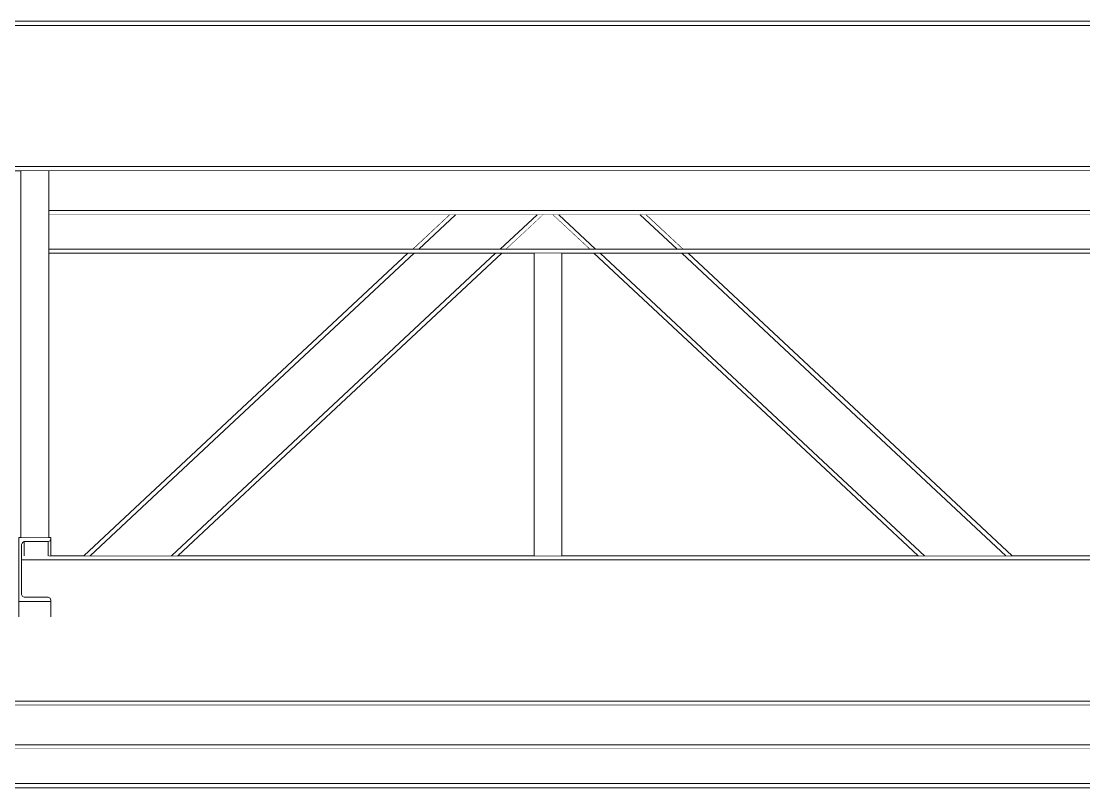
# Model space of a CAD drawing. Extents: x -3080 to 28500, y -1326 to 31609.
# Drawn here: x 4476.8 to 4725.3, y 28380.8 to 28560.1 of the extents above; entities that cross this region are included whole.
import ezdxf
from ezdxf.xclip import XClip

# ---------------------------------------------------------------- set-up
doc = ezdxf.new("R2010")
doc.units = 0
doc.header["$LTSCALE"] = 100
doc.header["$XCLIPFRAME"] = 2
doc.linetypes.add('188K-SM-07-F10-MECH-CR PIPE-Y2257103$0$X-S-FAB_SL ALL$0$Wipeout_Contour', pattern=[1, 0, -1])
for name, color, linetype in [('0-xref', 8, 'Continuous'), ('188K-SM-07-F10-MECH-CR PIPE-Y2257103$0$X-S-FAB_SL ALL$0$ASP_1', 1, 'Continuous'), ('188K-SM-07-F10-MECH-CR PIPE-Y2257103$0$X-S-FAB_SL ALL$0$Hattch', 7, 'Continuous'), ('188K-SM-07-F10-MECH-CR PIPE-Y2257103$0$X-S-FAB_SL ALL$0$S-TRUSS', 7, 'Continuous')]:
    doc.layers.add(name, color=color, linetype=linetype)

# ---------------------------------------------------------------- blocks, each defined once
blk = doc.blocks.new('188K-SM-07-F10-MECH-CR PIPE-Y2257103$0$X-S-FAB_SL ALL$0$剖面元素_943_3', base_point=(23061.26, -8263.06))
at = {"color": 254, "linetype": '188K-SM-07-F10-MECH-CR PIPE-Y2257103$0$X-S-FAB_SL ALL$0$Wipeout_Contour', "lineweight": 0, "ltscale": 226786.315575}
blk.add_wipeout([(27795.06, -6033.78), (27398.76, -6033.78), (27398.76, -6034.78), (27801.01, -6034.78), (27801.01, -6034.09), (27800.93, -6033.88), (27800.71, -6033.79), (27795.06, -6033.79)], dxfattribs=at).dxf.layer = '188K-SM-07-F10-MECH-CR PIPE-Y2257103$0$X-S-FAB_SL ALL$0$Hattch'
at = {"color": 254, "linetype": '188K-SM-07-F10-MECH-CR PIPE-Y2257103$0$X-S-FAB_SL ALL$0$Wipeout_Contour', "lineweight": 0, "ltscale": 227862.712859}
blk.add_wipeout([(27381.26, -6193.05), (27381.26, -6193.78), (28221.26, -6193.78), (28221.26, -6193.05), (28203.76, -6193.05), (28203.76, -6192.78), (27398.76, -6192.78), (27398.76, -6193.05)], dxfattribs=at).dxf.layer = '188K-SM-07-F10-MECH-CR PIPE-Y2257103$0$X-S-FAB_SL ALL$0$Hattch'
at = {"color": 254, "linetype": '188K-SM-07-F10-MECH-CR PIPE-Y2257103$0$X-S-FAB_SL ALL$0$Wipeout_Contour', "lineweight": 0, "ltscale": 682850.42185}
blk.add_wipeout([(27382.26, -6035.28), (27382.26, -6062.73), (27398.76, -6062.73), (27398.76, -6067.78), (28203.76, -6067.78), (28203.76, -6062.73), (28220.26, -6062.73), (28220.26, -6035.28), (28203.76, -6035.28), (28203.76, -6034.78), (27801.51, -6034.78), (27801.51, -6053.35), (27801.6, -6053.56), (27801.81, -6053.65), (27807.46, -6053.65), (27807.46, -6058.04), (27795.06, -6058.04), (27795.06, -6053.65), (27800.71, -6053.65), (27800.93, -6053.56), (27801.01, -6053.35), (27801.01, -6034.78), (27398.76, -6034.78), (27398.76, -6035.28)], dxfattribs=at).dxf.layer = '188K-SM-07-F10-MECH-CR PIPE-Y2257103$0$X-S-FAB_SL ALL$0$Hattch'
at = {"color": 254, "linetype": '188K-SM-07-F10-MECH-CR PIPE-Y2257103$0$X-S-FAB_SL ALL$0$Wipeout_Contour', "lineweight": 0, "ltscale": 911280.553171}
blk.add_wipeout([(27398.76, -6160.26), (27382.26, -6160.26), (27382.26, -6187.71), (27398.76, -6187.71), (27398.76, -6192.78), (28203.76, -6192.78), (28203.76, -6187.71), (28220.26, -6187.71), (28220.26, -6160.26), (28203.76, -6160.26), (28203.76, -6159.78), (28058.16, -6159.78), (28058.16, -6167.85), (28058.35, -6168.31), (28058.81, -6168.5), (28064.36, -6168.5), (28064.82, -6168.69), (28065.01, -6169.15), (28065.01, -6173.08), (28057.51, -6173.08), (28057.51, -6159.78), (27538.16, -6159.78), (27538.16, -6167.85), (27538.35, -6168.31), (27538.81, -6168.5), (27544.36, -6168.5), (27544.82, -6168.69), (27545.01, -6169.15), (27545.01, -6173.08), (27537.51, -6173.08), (27537.51, -6159.78), (27398.76, -6159.78)], dxfattribs=at).dxf.layer = '188K-SM-07-F10-MECH-CR PIPE-Y2257103$0$X-S-FAB_SL ALL$0$Hattch'
at = {"layer": '188K-SM-07-F10-MECH-CR PIPE-Y2257103$0$X-S-FAB_SL ALL$0$S-TRUSS', "color": 8, "lineweight": 0}
for p, q in [((27795.06, -6033.78), (27398.76, -6033.78)), ((27801.01, -6034.78), (27398.76, -6034.78)), ((27381.26, -6193.78), (28221.26, -6193.78)), ((27398.76, -6192.78), (28203.76, -6192.78))]:
    blk.add_line(p, q, dxfattribs=at)
at = {"color": 254, "linetype": '188K-SM-07-F10-MECH-CR PIPE-Y2257103$0$X-S-FAB_SL ALL$0$Wipeout_Contour', "lineweight": 0, "ltscale": 227647.344889}
blk.add_wipeout([(27398.76, -6068.07), (27389.26, -6068.07), (27389.26, -6068.78), (28213.26, -6068.78), (28213.26, -6068.07), (28203.76, -6068.07), (28203.76, -6067.78), (27398.76, -6067.78)], dxfattribs=at).dxf.layer = '188K-SM-07-F10-MECH-CR PIPE-Y2257103$0$X-S-FAB_SL ALL$0$Hattch'
at = {"color": 254, "linetype": '188K-SM-07-F10-MECH-CR PIPE-Y2257103$0$X-S-FAB_SL ALL$0$Wipeout_Contour', "lineweight": 0, "ltscale": 226777.183117}
blk.add_wipeout([(27538.16, -6159.78), (28057.51, -6159.78), (28057.51, -6158.78), (27544.51, -6158.78), (27544.36, -6158.84), (27538.81, -6158.84), (27538.35, -6159.03), (27538.16, -6159.49)], dxfattribs=at).dxf.layer = '188K-SM-07-F10-MECH-CR PIPE-Y2257103$0$X-S-FAB_SL ALL$0$Hattch'
at = {"layer": '188K-SM-07-F10-MECH-CR PIPE-Y2257103$0$X-S-FAB_SL ALL$0$S-TRUSS', "color": 8, "lineweight": 0}
for p, q in [((28203.76, -6067.78), (27398.76, -6067.78)), ((28069.84, -6068.78), (27532.69, -6068.78)), ((27538.16, -6159.78), (28057.51, -6159.78)), ((27544.51, -6158.78), (28057.51, -6158.78))]:
    blk.add_line(p, q, dxfattribs=at)
blk = doc.blocks.new('188K-SM-07-F10-MECH-CR PIPE-Y2257103$0$X-S-FAB_SL ALL$0$剖面元素_946_3', base_point=(23061.26, -8263.06))
at = {"color": 254, "linetype": '188K-SM-07-F10-MECH-CR PIPE-Y2257103$0$X-S-FAB_SL ALL$0$Wipeout_Contour', "lineweight": 0, "ltscale": 113827.907169}
blk.add_wipeout([(27544.51, -6078.02), (28058.01, -6078.02), (28058.01, -6068.78), (27544.51, -6068.78)], dxfattribs=at).dxf.layer = '188K-SM-07-F10-MECH-CR PIPE-Y2257103$0$X-S-FAB_SL ALL$0$Hattch'
at = {"color": 254, "linetype": '188K-SM-07-F10-MECH-CR PIPE-Y2257103$0$X-S-FAB_SL ALL$0$Wipeout_Contour', "lineweight": 0, "ltscale": 227880.260815}
blk.add_wipeout([(27381.26, -6204.02), (28221.26, -6204.02), (28221.26, -6203.12), (28203.76, -6203.12), (28203.76, -6203.02), (27398.76, -6203.02), (27398.76, -6203.12), (27381.26, -6203.12)], dxfattribs=at).dxf.layer = '188K-SM-07-F10-MECH-CR PIPE-Y2257103$0$X-S-FAB_SL ALL$0$Hattch'
at = {"color": 254, "linetype": '188K-SM-07-F10-MECH-CR PIPE-Y2257103$0$X-S-FAB_SL ALL$0$Wipeout_Contour', "lineweight": 0, "ltscale": 113832.278253}
blk.add_wipeout([(27544.51, -6078.02), (27544.51, -6079.02), (28058.01, -6079.02), (28058.01, -6078.02)], dxfattribs=at).dxf.layer = '188K-SM-07-F10-MECH-CR PIPE-Y2257103$0$X-S-FAB_SL ALL$0$Hattch'
at = {"color": 254, "linetype": '188K-SM-07-F10-MECH-CR PIPE-Y2257103$0$X-S-FAB_SL ALL$0$Wipeout_Contour', "lineweight": 0, "ltscale": 113935.996466}
blk.add_wipeout([(27398.76, -6193.78), (27398.76, -6203.02), (28203.76, -6203.02), (28203.76, -6193.78)], dxfattribs=at).dxf.layer = '188K-SM-07-F10-MECH-CR PIPE-Y2257103$0$X-S-FAB_SL ALL$0$Hattch'
at = {"layer": '188K-SM-07-F10-MECH-CR PIPE-Y2257103$0$X-S-FAB_SL ALL$0$S-TRUSS', "color": 8, "lineweight": 0}
for p, q in [((28058.01, -6078.02), (27544.51, -6078.02)), ((28058.01, -6079.02), (27544.51, -6079.02)), ((27381.26, -6204.02), (28221.26, -6204.02)), ((27398.76, -6203.02), (28203.76, -6203.02))]:
    blk.add_line(p, q, dxfattribs=at)
blk = doc.blocks.new('188K-SM-07-F10-MECH-CR PIPE-Y2257103$0$X-S-FAB_SL ALL$0$剖面元素_1537_3', base_point=(23061.26, -8263.06))
at = {"color": 254, "linetype": '188K-SM-07-F10-MECH-CR PIPE-Y2257103$0$X-S-FAB_SL ALL$0$Wipeout_Contour', "lineweight": 0, "ltscale": 112898.58434}
blk.add_wipeout([(27544.82, -6155.3), (27544.82, -6158.78), (27545.01, -6158.78), (27545.01, -6154.84)], dxfattribs=at).dxf.layer = '188K-SM-07-F10-MECH-CR PIPE-Y2257103$0$X-S-FAB_SL ALL$0$Hattch'
at = {"color": 254, "linetype": '188K-SM-07-F10-MECH-CR PIPE-Y2257103$0$X-S-FAB_SL ALL$0$Wipeout_Contour', "lineweight": 0, "ltscale": 112874.123364}
blk.add_wipeout([(27538.81, -6155.49), (27538.35, -6155.68), (27538.35, -6159.03), (27538.81, -6158.84)], dxfattribs=at).dxf.layer = '188K-SM-07-F10-MECH-CR PIPE-Y2257103$0$X-S-FAB_SL ALL$0$Hattch'
at = {"color": 254, "linetype": '188K-SM-07-F10-MECH-CR PIPE-Y2257103$0$X-S-FAB_SL ALL$0$Wipeout_Contour', "lineweight": 0, "ltscale": 112896.842501}
blk.add_wipeout([(27537.51, -6169.5), (27537.51, -6173.08), (27545.01, -6173.08), (27545.01, -6169.5)], dxfattribs=at).dxf.layer = '188K-SM-07-F10-MECH-CR PIPE-Y2257103$0$X-S-FAB_SL ALL$0$Hattch'
at = {"layer": '188K-SM-07-F10-MECH-CR PIPE-Y2257103$0$X-S-FAB_SL ALL$0$S-TRUSS', "color": 8, "lineweight": 0}
for p, q in [((27537.51, -6169.5), (27537.51, -6173.08)), ((27545.01, -6169.5), (27545.01, -6173.08))]:
    blk.add_line(p, q, dxfattribs=at)
at = {"layer": '188K-SM-07-F10-MECH-CR PIPE-Y2257103$0$X-S-FAB_SL ALL$0$S-TRUSS', "color": 2, "lineweight": 0}
blk.add_line((27545.01, -6169.5), (27537.51, -6169.5), dxfattribs=at)
at = {"layer": '188K-SM-07-F10-MECH-CR PIPE-Y2257103$0$X-S-FAB_SL ALL$0$S-TRUSS', "color": 2, "lineweight": 0, "flags": 128}
for points in [[(27538.35, -6168.31), (27538.81, -6168.5), (27544.36, -6168.5), (27544.82, -6168.69)], [(27544.82, -6168.69), (27545.01, -6169.15), (27545.01, -6169.5)]]:
    blk.add_lwpolyline(points, dxfattribs=at)
at = {"color": 254, "linetype": '188K-SM-07-F10-MECH-CR PIPE-Y2257103$0$X-S-FAB_SL ALL$0$Wipeout_Contour', "lineweight": 0, "ltscale": 112873.138519}
blk.add_wipeout([(27538.16, -6156.14), (27538.16, -6159.49), (27538.35, -6159.03), (27538.35, -6155.68)], dxfattribs=at).dxf.layer = '188K-SM-07-F10-MECH-CR PIPE-Y2257103$0$X-S-FAB_SL ALL$0$Hattch'
at = {"color": 254, "linetype": '188K-SM-07-F10-MECH-CR PIPE-Y2257103$0$X-S-FAB_SL ALL$0$Wipeout_Contour', "lineweight": 0, "ltscale": 141122.38358}
blk.add_wipeout([(27544.36, -6158.84), (27544.51, -6158.78), (27544.82, -6158.78), (27544.82, -6155.3), (27544.36, -6155.49)], dxfattribs=at).dxf.layer = '188K-SM-07-F10-MECH-CR PIPE-Y2257103$0$X-S-FAB_SL ALL$0$Hattch'
at = {"layer": '188K-SM-07-F10-MECH-CR PIPE-Y2257103$0$X-S-FAB_SL ALL$0$S-TRUSS', "color": 2, "lineweight": 0}
blk.add_line((27537.51, -6154.49), (27537.51, -6169.5), dxfattribs=at)
at = {"color": 254, "linetype": '188K-SM-07-F10-MECH-CR PIPE-Y2257103$0$X-S-FAB_SL ALL$0$Wipeout_Contour', "lineweight": 0, "ltscale": 112885.769967}
blk.add_wipeout([(27538.81, -6155.49), (27538.81, -6158.84), (27544.36, -6158.84), (27544.36, -6155.49)], dxfattribs=at).dxf.layer = '188K-SM-07-F10-MECH-CR PIPE-Y2257103$0$X-S-FAB_SL ALL$0$Hattch'
at = {"layer": '188K-SM-07-F10-MECH-CR PIPE-Y2257103$0$X-S-FAB_SL ALL$0$S-TRUSS', "color": 2, "lineweight": 0}
blk.add_line((27545.01, -6154.49), (27537.51, -6154.49), dxfattribs=at)
at = {"layer": '188K-SM-07-F10-MECH-CR PIPE-Y2257103$0$X-S-FAB_SL ALL$0$S-TRUSS', "color": 8, "lineweight": 0}
for p, q in [((27545.01, -6154.84), (27545.01, -6158.78)), ((27538.81, -6155.49), (27538.81, -6158.84)), ((27544.36, -6155.49), (27544.36, -6158.84))]:
    blk.add_line(p, q, dxfattribs=at)
at = {"layer": '188K-SM-07-F10-MECH-CR PIPE-Y2257103$0$X-S-FAB_SL ALL$0$S-TRUSS', "color": 2, "lineweight": 0, "flags": 128}
for points in [[(27545.01, -6154.49), (27545.01, -6154.84), (27544.82, -6155.3)], [(27538.35, -6155.68), (27538.16, -6156.14), (27538.16, -6167.85), (27538.35, -6168.31)], [(27544.82, -6155.3), (27544.36, -6155.49), (27538.81, -6155.49), (27538.35, -6155.68)]]:
    blk.add_lwpolyline(points, dxfattribs=at)
blk = doc.blocks.new('188K-SM-07-F10-MECH-CR PIPE-Y2257103$0$X-S-FAB_SL ALL$0$剖面元素_1714_3', base_point=(23061.26, -8263.06))
at = {"color": 254, "linetype": '188K-SM-07-F10-MECH-CR PIPE-Y2257103$0$X-S-FAB_SL ALL$0$Wipeout_Contour', "lineweight": 0, "ltscale": 113393.006067}
blk.add_wipeout([(27682.86, -6079.02), (27691.48, -6087.06), (27692.95, -6087.06), (27684.32, -6079.02)], dxfattribs=at).dxf.layer = '188K-SM-07-F10-MECH-CR PIPE-Y2257103$0$X-S-FAB_SL ALL$0$Hattch'
at = {"color": 254, "linetype": '188K-SM-07-F10-MECH-CR PIPE-Y2257103$0$X-S-FAB_SL ALL$0$Wipeout_Contour', "lineweight": 0, "ltscale": 113101.913132}
blk.add_wipeout([(27586.15, -6127.58), (27586.83, -6128.31), (27629.97, -6088.06), (27628.51, -6088.06)], dxfattribs=at).dxf.layer = '188K-SM-07-F10-MECH-CR PIPE-Y2257103$0$X-S-FAB_SL ALL$0$Hattch'
at = {"color": 254, "linetype": '188K-SM-07-F10-MECH-CR PIPE-Y2257103$0$X-S-FAB_SL ALL$0$Wipeout_Contour', "lineweight": 0, "ltscale": 113184.866004}
blk.add_wipeout([(27629.58, -6087.06), (27631.05, -6087.06), (27639.67, -6079.02), (27638.2, -6079.02)], dxfattribs=at).dxf.layer = '188K-SM-07-F10-MECH-CR PIPE-Y2257103$0$X-S-FAB_SL ALL$0$Hattch'
at = {"color": 254, "linetype": '188K-SM-07-F10-MECH-CR PIPE-Y2257103$0$X-S-FAB_SL ALL$0$Wipeout_Contour', "lineweight": 0, "ltscale": 113518.995612}
blk.add_wipeout([(27692.55, -6088.06), (27735.7, -6128.31), (27736.38, -6127.58), (27694.02, -6088.06)], dxfattribs=at).dxf.layer = '188K-SM-07-F10-MECH-CR PIPE-Y2257103$0$X-S-FAB_SL ALL$0$Hattch'
at = {"color": 254, "linetype": '188K-SM-07-F10-MECH-CR PIPE-Y2257103$0$X-S-FAB_SL ALL$0$Wipeout_Contour', "lineweight": 0, "ltscale": 113352.915217}
blk.add_wipeout([(27663.8, -6079.02), (27672.42, -6087.06), (27691.48, -6087.06), (27682.86, -6079.02)], dxfattribs=at).dxf.layer = '188K-SM-07-F10-MECH-CR PIPE-Y2257103$0$X-S-FAB_SL ALL$0$Hattch'
at = {"color": 254, "linetype": '188K-SM-07-F10-MECH-CR PIPE-Y2257103$0$X-S-FAB_SL ALL$0$Wipeout_Contour', "lineweight": 0, "ltscale": 113133.605455}
blk.add_wipeout([(27586.83, -6128.31), (27595.7, -6137.82), (27649.03, -6088.06), (27629.97, -6088.06)], dxfattribs=at).dxf.layer = '188K-SM-07-F10-MECH-CR PIPE-Y2257103$0$X-S-FAB_SL ALL$0$Hattch'
at = {"color": 254, "linetype": '188K-SM-07-F10-MECH-CR PIPE-Y2257103$0$X-S-FAB_SL ALL$0$Wipeout_Contour', "lineweight": 0, "ltscale": 113224.954871}
blk.add_wipeout([(27639.67, -6079.02), (27631.05, -6087.06), (27650.1, -6087.06), (27658.73, -6079.02)], dxfattribs=at).dxf.layer = '188K-SM-07-F10-MECH-CR PIPE-Y2257103$0$X-S-FAB_SL ALL$0$Hattch'
at = {"color": 254, "linetype": '188K-SM-07-F10-MECH-CR PIPE-Y2257103$0$X-S-FAB_SL ALL$0$Wipeout_Contour', "lineweight": 0, "ltscale": 113491.657042}
blk.add_wipeout([(27692.55, -6088.06), (27673.5, -6088.06), (27726.83, -6137.82), (27735.7, -6128.31)], dxfattribs=at).dxf.layer = '188K-SM-07-F10-MECH-CR PIPE-Y2257103$0$X-S-FAB_SL ALL$0$Hattch'
at = {"color": 254, "linetype": '188K-SM-07-F10-MECH-CR PIPE-Y2257103$0$X-S-FAB_SL ALL$0$Wipeout_Contour', "lineweight": 0, "ltscale": 112984.513344}
blk.add_wipeout([(27552.7, -6158.78), (27554.17, -6158.78), (27586.83, -6128.31), (27586.15, -6127.58)], dxfattribs=at).dxf.layer = '188K-SM-07-F10-MECH-CR PIPE-Y2257103$0$X-S-FAB_SL ALL$0$Hattch'
at = {"color": 254, "linetype": '188K-SM-07-F10-MECH-CR PIPE-Y2257103$0$X-S-FAB_SL ALL$0$Wipeout_Contour', "lineweight": 0, "ltscale": 113312.824201}
blk.add_wipeout([(27663.8, -6079.02), (27662.33, -6079.02), (27670.96, -6087.06), (27672.42, -6087.06)], dxfattribs=at).dxf.layer = '188K-SM-07-F10-MECH-CR PIPE-Y2257103$0$X-S-FAB_SL ALL$0$Hattch'
at = {"color": 254, "linetype": '188K-SM-07-F10-MECH-CR PIPE-Y2257103$0$X-S-FAB_SL ALL$0$Wipeout_Contour', "lineweight": 0, "ltscale": 113165.084604}
blk.add_wipeout([(27595.7, -6137.82), (27596.38, -6138.55), (27650.5, -6088.06), (27649.03, -6088.06)], dxfattribs=at).dxf.layer = '188K-SM-07-F10-MECH-CR PIPE-Y2257103$0$X-S-FAB_SL ALL$0$Hattch'
at = {"color": 254, "linetype": '188K-SM-07-F10-MECH-CR PIPE-Y2257103$0$X-S-FAB_SL ALL$0$Wipeout_Contour', "lineweight": 0, "ltscale": 113697.587284}
blk.add_wipeout([(27736.38, -6127.58), (27735.7, -6128.31), (27768.36, -6158.78), (27769.83, -6158.78)], dxfattribs=at).dxf.layer = '188K-SM-07-F10-MECH-CR PIPE-Y2257103$0$X-S-FAB_SL ALL$0$Hattch'
at = {"layer": '188K-SM-07-F10-MECH-CR PIPE-Y2257103$0$X-S-FAB_SL ALL$0$S-TRUSS', "color": 8, "lineweight": 0}
for p, q in [((27638.2, -6079.02), (27629.58, -6087.06)), ((27639.67, -6079.02), (27631.05, -6087.06))]:
    blk.add_line(p, q, dxfattribs=at)
at = {"color": 254, "linetype": '188K-SM-07-F10-MECH-CR PIPE-Y2257103$0$X-S-FAB_SL ALL$0$Wipeout_Contour', "lineweight": 0, "ltscale": 113265.043472}
blk.add_wipeout([(27650.1, -6087.06), (27651.57, -6087.06), (27660.19, -6079.02), (27658.73, -6079.02)], dxfattribs=at).dxf.layer = '188K-SM-07-F10-MECH-CR PIPE-Y2257103$0$X-S-FAB_SL ALL$0$Hattch'
at = {"color": 254, "linetype": '188K-SM-07-F10-MECH-CR PIPE-Y2257103$0$X-S-FAB_SL ALL$0$Wipeout_Contour', "lineweight": 0, "ltscale": 113464.682347}
blk.add_wipeout([(27672.03, -6088.06), (27726.15, -6138.55), (27726.83, -6137.82), (27673.5, -6088.06)], dxfattribs=at).dxf.layer = '188K-SM-07-F10-MECH-CR PIPE-Y2257103$0$X-S-FAB_SL ALL$0$Hattch'
at = {"color": 254, "linetype": '188K-SM-07-F10-MECH-CR PIPE-Y2257103$0$X-S-FAB_SL ALL$0$Wipeout_Contour', "lineweight": 0, "ltscale": 113015.932712}
blk.add_wipeout([(27586.83, -6128.31), (27554.17, -6158.78), (27573.22, -6158.78), (27595.7, -6137.82)], dxfattribs=at).dxf.layer = '188K-SM-07-F10-MECH-CR PIPE-Y2257103$0$X-S-FAB_SL ALL$0$Hattch'
at = {"layer": '188K-SM-07-F10-MECH-CR PIPE-Y2257103$0$X-S-FAB_SL ALL$0$S-TRUSS', "color": 8, "lineweight": 0}
for p, q in [((27658.73, -6079.02), (27650.1, -6087.06)), ((27660.19, -6079.02), (27651.57, -6087.06)), ((27670.96, -6087.06), (27662.33, -6079.02)), ((27672.42, -6087.06), (27663.8, -6079.02)), ((27691.48, -6087.06), (27682.86, -6079.02)), ((27692.95, -6087.06), (27684.32, -6079.02)), ((27628.51, -6088.06), (27586.15, -6127.58)), ((27629.97, -6088.06), (27586.83, -6128.31))]:
    blk.add_line(p, q, dxfattribs=at)
at = {"color": 254, "linetype": '188K-SM-07-F10-MECH-CR PIPE-Y2257103$0$X-S-FAB_SL ALL$0$Wipeout_Contour', "lineweight": 0, "ltscale": 113670.716247}
blk.add_wipeout([(27726.83, -6137.82), (27749.3, -6158.78), (27768.36, -6158.78), (27735.7, -6128.31)], dxfattribs=at).dxf.layer = '188K-SM-07-F10-MECH-CR PIPE-Y2257103$0$X-S-FAB_SL ALL$0$Hattch'
at = {"color": 254, "linetype": '188K-SM-07-F10-MECH-CR PIPE-Y2257103$0$X-S-FAB_SL ALL$0$Wipeout_Contour', "lineweight": 0, "ltscale": 113047.652479}
blk.add_wipeout([(27595.7, -6137.82), (27573.22, -6158.78), (27574.69, -6158.78), (27596.38, -6138.55)], dxfattribs=at).dxf.layer = '188K-SM-07-F10-MECH-CR PIPE-Y2257103$0$X-S-FAB_SL ALL$0$Hattch'
at = {"layer": '188K-SM-07-F10-MECH-CR PIPE-Y2257103$0$X-S-FAB_SL ALL$0$S-TRUSS', "color": 8, "lineweight": 0}
for p, q in [((27649.03, -6088.06), (27595.7, -6137.82)), ((27650.5, -6088.06), (27596.38, -6138.55)), ((27735.7, -6128.31), (27692.55, -6088.06)), ((27736.38, -6127.58), (27694.02, -6088.06)), ((27586.15, -6127.58), (27552.7, -6158.78)), ((27586.83, -6128.31), (27554.17, -6158.78)), ((27595.7, -6137.82), (27573.22, -6158.78)), ((27596.38, -6138.55), (27574.69, -6158.78))]:
    blk.add_line(p, q, dxfattribs=at)
at = {"color": 254, "linetype": '188K-SM-07-F10-MECH-CR PIPE-Y2257103$0$X-S-FAB_SL ALL$0$Wipeout_Contour', "lineweight": 0, "ltscale": 113643.299342}
blk.add_wipeout([(27726.83, -6137.82), (27726.15, -6138.55), (27747.84, -6158.78), (27749.3, -6158.78)], dxfattribs=at).dxf.layer = '188K-SM-07-F10-MECH-CR PIPE-Y2257103$0$X-S-FAB_SL ALL$0$Hattch'
at = {"layer": '188K-SM-07-F10-MECH-CR PIPE-Y2257103$0$X-S-FAB_SL ALL$0$S-TRUSS', "color": 8, "lineweight": 0}
for p, q in [((27726.15, -6138.55), (27672.03, -6088.06)), ((27726.83, -6137.82), (27673.5, -6088.06)), ((27768.36, -6158.78), (27735.7, -6128.31)), ((27769.83, -6158.78), (27736.38, -6127.58)), ((27747.84, -6158.78), (27726.15, -6138.55)), ((27749.3, -6158.78), (27726.83, -6137.82))]:
    blk.add_line(p, q, dxfattribs=at)
blk = doc.blocks.new('188K-SM-07-F10-MECH-CR PIPE-Y2257103$0$X-S-FAB_SL ALL$0$剖面元素_1715_3', base_point=(23061.26, -8263.06))
at = {"color": 254, "linetype": '188K-SM-07-F10-MECH-CR PIPE-Y2257103$0$X-S-FAB_SL ALL$0$Wipeout_Contour', "lineweight": 0, "ltscale": 113007.530848}
blk.add_wipeout([(27544.51, -6087.06), (27629.58, -6087.06), (27638.2, -6079.02), (27544.51, -6079.02)], dxfattribs=at).dxf.layer = '188K-SM-07-F10-MECH-CR PIPE-Y2257103$0$X-S-FAB_SL ALL$0$Hattch'
at = {"color": 254, "linetype": '188K-SM-07-F10-MECH-CR PIPE-Y2257103$0$X-S-FAB_SL ALL$0$Wipeout_Contour', "lineweight": 0, "ltscale": 113288.933895}
blk.add_wipeout([(27660.19, -6079.02), (27651.57, -6087.06), (27670.96, -6087.06), (27662.33, -6079.02)], dxfattribs=at).dxf.layer = '188K-SM-07-F10-MECH-CR PIPE-Y2257103$0$X-S-FAB_SL ALL$0$Hattch'
at = {"color": 254, "linetype": '188K-SM-07-F10-MECH-CR PIPE-Y2257103$0$X-S-FAB_SL ALL$0$Wipeout_Contour', "lineweight": 0, "ltscale": 113835.970659}
blk.add_wipeout([(27918.2, -6079.02), (27684.32, -6079.02), (27692.95, -6087.06), (27909.58, -6087.06)], dxfattribs=at).dxf.layer = '188K-SM-07-F10-MECH-CR PIPE-Y2257103$0$X-S-FAB_SL ALL$0$Hattch'
at = {"color": 254, "linetype": '188K-SM-07-F10-MECH-CR PIPE-Y2257103$0$X-S-FAB_SL ALL$0$Wipeout_Contour', "lineweight": 0, "ltscale": 224619.755979}
blk.add_wipeout([(26576.26, -6212.06), (26576.26, -6213.06), (28186.26, -6213.06), (28186.26, -6212.06), (27398.76, -6212.06), (27398.76, -6212.87), (27363.76, -6212.87), (27363.76, -6212.06)], dxfattribs=at).dxf.layer = '188K-SM-07-F10-MECH-CR PIPE-Y2257103$0$X-S-FAB_SL ALL$0$Hattch'
at = {"color": 254, "linetype": '188K-SM-07-F10-MECH-CR PIPE-Y2257103$0$X-S-FAB_SL ALL$0$Wipeout_Contour', "lineweight": 0, "ltscale": 113840.011685}
blk.add_wipeout([(27544.51, -6087.06), (27544.51, -6088.06), (28058.01, -6088.06), (28058.01, -6087.06)], dxfattribs=at).dxf.layer = '188K-SM-07-F10-MECH-CR PIPE-Y2257103$0$X-S-FAB_SL ALL$0$Hattch'
at = {"color": 254, "linetype": '188K-SM-07-F10-MECH-CR PIPE-Y2257103$0$X-S-FAB_SL ALL$0$Wipeout_Contour', "lineweight": 0, "ltscale": 370278.680481}
blk.add_wipeout([(27398.76, -6204.02), (27398.76, -6212.06), (28186.26, -6212.06), (28186.26, -6204.02), (28086.2, -6204.02), (28081.26, -6208.62), (28076.33, -6204.02), (27806.2, -6204.02), (27801.26, -6208.62), (27796.33, -6204.02), (27526.2, -6204.02), (27521.26, -6208.62), (27516.33, -6204.02)], dxfattribs=at).dxf.layer = '188K-SM-07-F10-MECH-CR PIPE-Y2257103$0$X-S-FAB_SL ALL$0$Hattch'
at = {"layer": '188K-SM-07-F10-MECH-CR PIPE-Y2257103$0$X-S-FAB_SL ALL$0$S-TRUSS', "color": 8, "lineweight": 0}
for p, q in [((28058.01, -6087.06), (27544.51, -6087.06)), ((28058.01, -6088.06), (27544.51, -6088.06)), ((26576.26, -6213.06), (28186.26, -6213.06)), ((27398.76, -6212.06), (28186.26, -6212.06))]:
    blk.add_line(p, q, dxfattribs=at)
blk = doc.blocks.new('188K-SM-07-F10-MECH-CR PIPE-Y2257103$0$X-S-FAB_SL ALL$0$剖面元素_1717_3', base_point=(23061.26, -8263.06))
at = {"color": 254, "linetype": '188K-SM-07-F10-MECH-CR PIPE-Y2257103$0$X-S-FAB_SL ALL$0$Wipeout_Contour', "lineweight": 0, "ltscale": 113323.818757}
blk.add_wipeout([(27664.51, -6088.06), (27658.01, -6088.06), (27658.01, -6158.78), (27664.51, -6158.78)], dxfattribs=at).dxf.layer = '188K-SM-07-F10-MECH-CR PIPE-Y2257103$0$X-S-FAB_SL ALL$0$Hattch'
at = {"layer": '188K-SM-07-F10-MECH-CR PIPE-Y2257103$0$X-S-FAB_SL ALL$0$S-TRUSS', "color": 8, "lineweight": 0}
for p, q in [((27658.01, -6158.78), (27658.01, -6088.06)), ((27664.51, -6158.78), (27664.51, -6088.06))]:
    blk.add_line(p, q, dxfattribs=at)
blk = doc.blocks.new('188K-SM-07-F10-MECH-CR PIPE-Y2257103$0$X-S-FAB_SL ALL$0$剖面元素_2011_3', base_point=(23061.26, -8263.06))
at = {"color": 254, "linetype": '188K-SM-07-F10-MECH-CR PIPE-Y2257103$0$X-S-FAB_SL ALL$0$Wipeout_Contour', "lineweight": 0, "ltscale": 112845.031473}
blk.add_wipeout([(27538.01, -6154.49), (27544.51, -6154.49), (27544.51, -6068.78), (27538.01, -6068.78)], dxfattribs=at).dxf.layer = '188K-SM-07-F10-MECH-CR PIPE-Y2257103$0$X-S-FAB_SL ALL$0$Hattch'
at = {"layer": '188K-SM-07-F10-MECH-CR PIPE-Y2257103$0$X-S-FAB_SL ALL$0$S-TRUSS', "color": 8, "lineweight": 0}
for p, q in [((27538.01, -6154.49), (27538.01, -6068.78)), ((27544.51, -6154.49), (27544.51, -6068.78))]:
    blk.add_line(p, q, dxfattribs=at)
blk = doc.blocks.new('188K-SM-07-F10-MECH-CR PIPE-Y2257103$0$X-S-FAB_SL ALL$0$A$C2e9ab586')
at = {"layer": '188K-SM-07-F10-MECH-CR PIPE-Y2257103$0$X-S-FAB_SL ALL$0$S-TRUSS', "lineweight": 0}
blk.add_blockref('188K-SM-07-F10-MECH-CR PIPE-Y2257103$0$X-S-FAB_SL ALL$0$剖面元素_943_3', (-28106.39, 285), dxfattribs=at)
blk.add_blockref('188K-SM-07-F10-MECH-CR PIPE-Y2257103$0$X-S-FAB_SL ALL$0$剖面元素_946_3', (-28106.39, 285), dxfattribs=at)
blk.add_blockref('188K-SM-07-F10-MECH-CR PIPE-Y2257103$0$X-S-FAB_SL ALL$0$剖面元素_1537_3', (-28106.39, 285), dxfattribs=at)
blk.add_blockref('188K-SM-07-F10-MECH-CR PIPE-Y2257103$0$X-S-FAB_SL ALL$0$剖面元素_1714_3', (-28106.39, 285), dxfattribs=at)
blk.add_blockref('188K-SM-07-F10-MECH-CR PIPE-Y2257103$0$X-S-FAB_SL ALL$0$剖面元素_1715_3', (-28106.39, 285), dxfattribs=at)
for name in ['188K-SM-07-F10-MECH-CR PIPE-Y2257103$0$X-S-FAB_SL ALL$0$剖面元素_2011_3', '188K-SM-07-F10-MECH-CR PIPE-Y2257103$0$X-S-FAB_SL ALL$0$剖面元素_1717_3']:
    blk.add_blockref(name, (-28106.39, 285), dxfattribs=at)
blk = doc.blocks.new('188K-SM-07-F10-MECH-CR PIPE-Y2257103$0$X-S-FAB_SL ALL')
at = {"layer": '188K-SM-07-F10-MECH-CR PIPE-Y2257103$0$X-S-FAB_SL ALL$0$ASP_1'}
blk.add_blockref('188K-SM-07-F10-MECH-CR PIPE-Y2257103$0$X-S-FAB_SL ALL$0$A$C2e9ab586', (23632.864, -73288.977), dxfattribs=at)
blk = doc.blocks.new('188K-SM-07-F10-MECH-CR PIPE-Y2257103')
ref = blk.add_blockref('188K-SM-07-F10-MECH-CR PIPE-Y2257103$0$X-S-FAB_SL ALL', (4473.521, 99334.763))
XClip(ref).set_block_clipping_path([(-7553.4648570136, -75341.9369645483), (24026.2025623869, -67725.7696244382)])

msp = doc.modelspace()

# ---------------------------------------------------------------- block references
at = {"layer": '0-xref'}
msp.add_blockref('188K-SM-07-F10-MECH-CR PIPE-Y2257103', (0, 0), dxfattribs=at)

doc.saveas('drawing.dxf')
